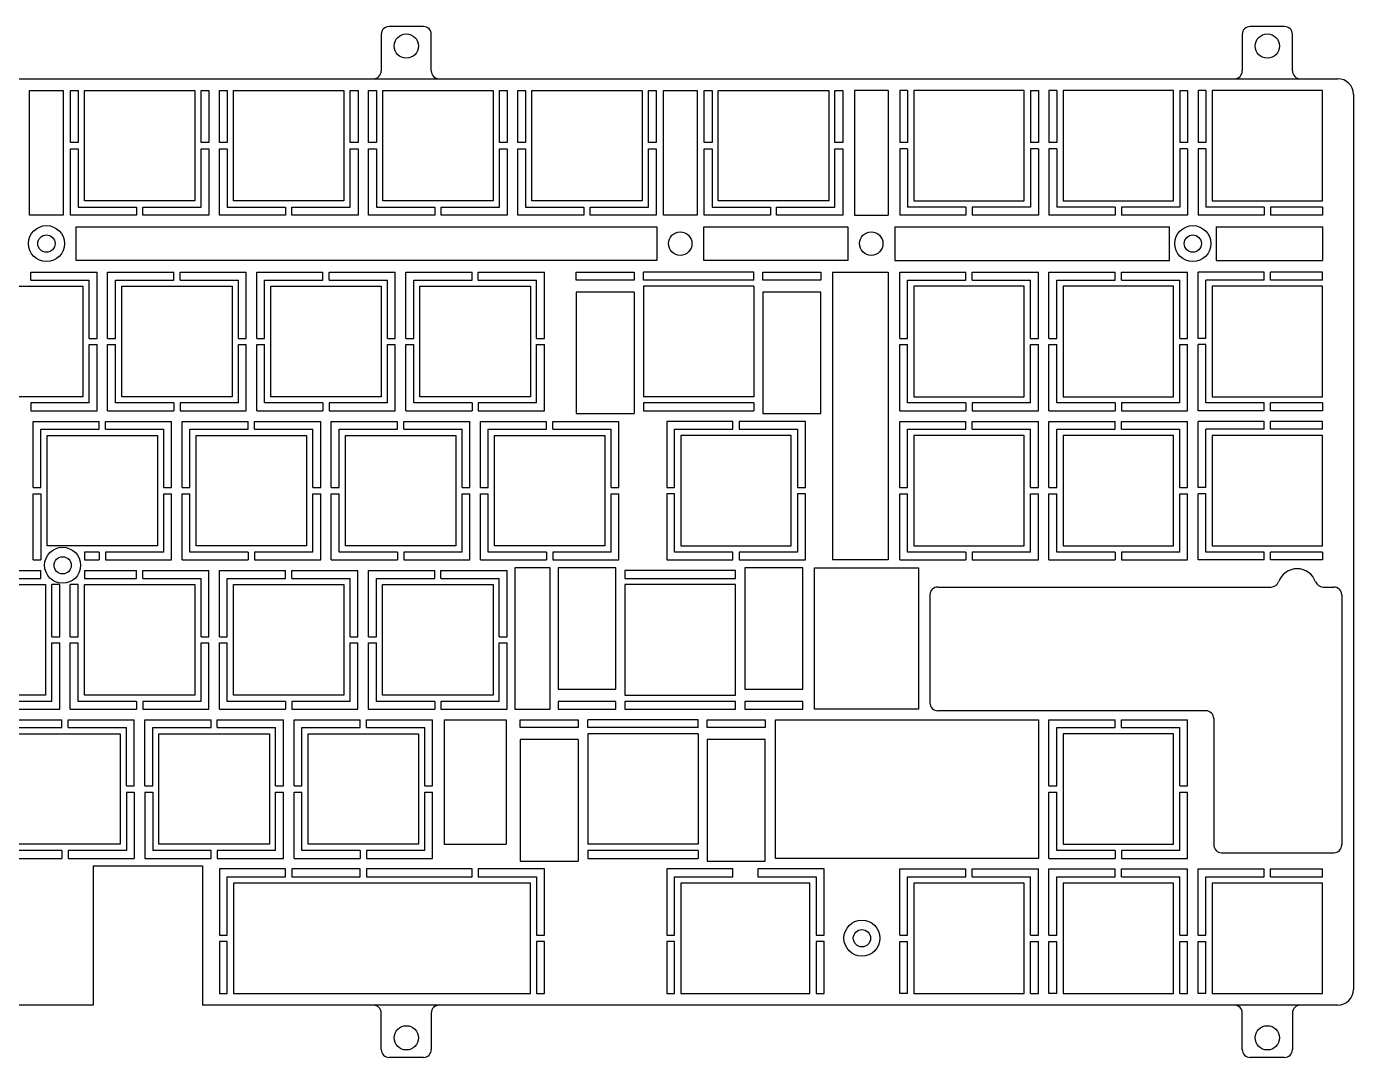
# Model space of a CAD drawing. Header units: millimetres. Extents: x 71 to 420, y 126 to 257.
# Drawn here: x 250.8 to 420.4, y 125.7 to 257.4 of the extents above; entities that cross this region are included whole.
import ezdxf

# ---------------------------------------------------------------- set-up
doc = ezdxf.new("R2010")
doc.units = ezdxf.units.MM
doc.header["$LTSCALE"] = 23.1
doc.layers.get('0').update_dxf_attribs({"linetype": 'CONTINUOUS'})

msp = doc.modelspace()

# ---------------------------------------------------------------- linework, layer by layer
at = {"color": 7, "linetype": 'Continuous'}
for p, q in [((296.16, 256.39), (296.16, 251.72)), ((301.56, 257.39), (297.16, 257.39)), ((302.56, 251.72), (302.56, 256.39)), ((406.16, 256.39), (406.16, 251.72)), ((411.56, 257.39), (407.16, 257.39)), ((412.56, 251.72), (412.56, 256.39)), ((72.01, 250.72), (418.36, 250.72)), ((251.24, 233.32), (251.24, 249.22)), ((251.24, 249.22), (255.54, 249.22)), ((255.54, 249.22), (255.54, 233.32)), ((256.45, 242.57), (256.45, 249.22)), ((256.45, 249.22), (257.45, 249.22)), ((257.45, 249.22), (257.45, 242.57)), ((258.25, 235.12), (258.25, 249.22)), ((258.25, 249.22), (272.35, 249.22)), ((272.35, 249.22), (272.35, 235.12)), ((273.15, 242.57), (273.15, 249.22)), ((273.15, 249.22), (274.15, 249.22)), ((274.15, 249.22), (274.15, 242.57)), ((275.5, 242.57), (275.5, 249.22)), ((275.5, 249.22), (276.5, 249.22)), ((276.5, 249.22), (276.5, 242.57)), ((277.3, 235.12), (277.3, 249.22)), ((277.3, 249.22), (291.4, 249.22)), ((291.4, 249.22), (291.4, 235.12)), ((292.2, 242.57), (292.2, 249.22)), ((292.2, 249.22), (293.2, 249.22)), ((293.2, 249.22), (293.2, 242.57)), ((294.55, 242.57), (294.55, 249.22)), ((294.55, 249.22), (295.55, 249.22)), ((295.55, 249.22), (295.55, 242.57)), ((296.35, 235.12), (296.35, 249.22)), ((296.35, 249.22), (310.45, 249.22)), ((310.45, 249.22), (310.45, 235.12)), ((311.25, 249.22), (312.25, 249.22)), ((311.25, 242.57), (311.25, 249.22)), ((312.25, 249.22), (312.25, 242.57)), ((313.6, 249.22), (314.6, 249.22)), ((313.6, 242.57), (313.6, 249.22)), ((314.6, 249.22), (314.6, 242.57)), ((315.4, 249.22), (329.5, 249.22)), ((315.4, 235.12), (315.4, 249.22)), ((329.5, 249.22), (329.5, 235.12)), ((330.3, 249.22), (331.3, 249.22)), ((330.3, 242.57), (330.3, 249.22)), ((331.3, 249.22), (331.3, 242.57)), ((332.21, 249.22), (336.51, 249.22)), ((332.21, 233.32), (332.21, 249.22)), ((336.51, 249.22), (336.51, 233.32)), ((337.42, 249.22), (338.42, 249.22)), ((337.42, 242.57), (337.42, 249.22)), ((338.42, 249.22), (338.42, 242.57)), ((339.22, 249.22), (353.32, 249.22)), ((339.22, 235.12), (339.22, 249.22)), ((353.32, 249.22), (353.32, 235.12)), ((354.12, 249.22), (355.12, 249.22)), ((354.12, 242.57), (354.12, 249.22)), ((355.12, 249.22), (355.12, 242.57)), ((360.91, 249.22), (356.61, 249.22)), ((356.61, 249.22), (356.61, 233.32)), ((360.91, 249.22), (360.91, 233.32)), ((363.41, 249.22), (362.41, 249.22)), ((362.41, 249.22), (362.41, 242.57)), ((363.41, 249.22), (363.41, 242.57)), ((378.31, 249.22), (364.21, 249.22)), ((364.21, 249.22), (364.21, 235.12)), ((378.31, 235.12), (378.31, 249.22)), ((379.11, 249.22), (380.11, 249.22)), ((379.11, 249.22), (379.11, 242.57)), ((380.11, 249.22), (380.11, 242.57)), ((382.46, 249.22), (381.46, 249.22)), ((381.46, 249.22), (381.46, 242.57)), ((382.46, 249.22), (382.46, 242.57)), ((397.36, 249.22), (383.26, 249.22)), ((383.26, 249.22), (383.26, 235.12)), ((397.36, 235.12), (397.36, 249.22)), ((398.16, 249.22), (399.16, 249.22)), ((398.16, 249.22), (398.16, 242.57)), ((399.16, 249.22), (399.16, 242.57)), ((401.51, 249.22), (400.51, 249.22)), ((400.51, 249.22), (400.51, 242.57)), ((401.51, 249.22), (401.51, 242.57)), ((416.41, 249.22), (402.31, 249.22)), ((402.31, 249.22), (402.31, 235.12)), ((416.41, 235.12), (416.41, 249.22)), ((420.36, 248.72), (420.36, 134.42)), ((257.45, 242.57), (256.45, 242.57)), ((274.15, 242.57), (273.15, 242.57)), ((276.5, 242.57), (275.5, 242.57)), ((293.2, 242.57), (292.2, 242.57)), ((295.55, 242.57), (294.55, 242.57)), ((312.25, 242.57), (311.25, 242.57)), ((314.6, 242.57), (313.6, 242.57)), ((331.3, 242.57), (330.3, 242.57)), ((338.42, 242.57), (337.42, 242.57)), ((355.12, 242.57), (354.12, 242.57)), ((363.41, 242.57), (362.41, 242.57)), ((380.11, 242.57), (379.11, 242.57)), ((382.46, 242.57), (381.46, 242.57)), ((399.16, 242.57), (398.16, 242.57)), ((401.51, 242.57), (400.51, 242.57)), ((256.45, 233.32), (256.45, 241.77)), ((256.45, 241.77), (257.45, 241.77)), ((257.45, 241.77), (257.45, 234.32)), ((273.15, 234.32), (273.15, 241.77)), ((273.15, 241.77), (274.15, 241.77)), ((274.15, 241.77), (274.15, 233.32)), ((275.5, 233.32), (275.5, 241.77)), ((275.5, 241.77), (276.5, 241.77)), ((276.5, 241.77), (276.5, 234.32)), ((292.2, 234.32), (292.2, 241.77)), ((292.2, 241.77), (293.2, 241.77)), ((293.2, 241.77), (293.2, 233.32)), ((294.55, 233.32), (294.55, 241.77)), ((294.55, 241.77), (295.55, 241.77)), ((295.55, 241.77), (295.55, 234.32)), ((311.25, 241.77), (312.25, 241.77)), ((311.25, 234.32), (311.25, 241.77)), ((312.25, 241.77), (312.25, 233.32)), ((313.6, 241.77), (314.6, 241.77)), ((313.6, 233.32), (313.6, 241.77)), ((314.6, 241.77), (314.6, 234.32)), ((330.3, 241.77), (331.3, 241.77)), ((330.3, 234.32), (330.3, 241.77)), ((331.3, 241.77), (331.3, 233.32)), ((337.42, 241.77), (338.42, 241.77)), ((337.42, 233.32), (337.42, 241.77)), ((338.42, 241.77), (338.42, 234.32)), ((354.12, 241.77), (355.12, 241.77)), ((354.12, 234.32), (354.12, 241.77)), ((355.12, 241.77), (355.12, 233.32)), ((363.41, 241.77), (362.41, 241.77)), ((362.41, 241.77), (362.41, 233.32)), ((363.41, 241.77), (363.41, 234.32)), ((380.11, 241.77), (379.11, 241.77)), ((379.11, 241.77), (379.11, 234.32)), ((380.11, 241.77), (380.11, 233.32)), ((382.46, 241.77), (381.46, 241.77)), ((381.46, 241.77), (381.46, 233.32)), ((382.46, 241.77), (382.46, 234.32)), ((399.16, 241.77), (398.16, 241.77)), ((398.16, 241.77), (398.16, 234.32)), ((399.16, 241.77), (399.16, 233.32)), ((401.51, 241.77), (400.51, 241.77)), ((400.51, 241.77), (400.51, 233.32)), ((401.51, 241.77), (401.51, 234.32)), ((257.45, 234.32), (264.9, 234.32)), ((272.35, 235.12), (258.25, 235.12)), ((264.9, 234.32), (264.9, 233.32)), ((265.7, 233.32), (265.7, 234.32)), ((265.7, 234.32), (273.15, 234.32)), ((276.5, 234.32), (283.95, 234.32)), ((291.4, 235.12), (277.3, 235.12)), ((283.95, 234.32), (283.95, 233.32)), ((284.75, 233.32), (284.75, 234.32)), ((284.75, 234.32), (292.2, 234.32)), ((295.55, 234.32), (303, 234.32)), ((310.45, 235.12), (296.35, 235.12)), ((303, 234.32), (303, 233.32)), ((303.8, 234.32), (311.25, 234.32)), ((303.8, 233.32), (303.8, 234.32)), ((314.6, 234.32), (322.05, 234.32)), ((329.5, 235.12), (315.4, 235.12)), ((322.05, 234.32), (322.05, 233.32)), ((322.85, 234.32), (330.3, 234.32)), ((322.85, 233.32), (322.85, 234.32)), ((338.42, 234.32), (345.87, 234.32)), ((353.32, 235.12), (339.22, 235.12)), ((345.87, 234.32), (345.87, 233.32)), ((346.67, 234.32), (354.12, 234.32)), ((346.67, 233.32), (346.67, 234.32)), ((370.86, 234.32), (363.41, 234.32)), ((364.21, 235.12), (378.31, 235.12)), ((370.86, 234.32), (370.86, 233.32)), ((379.11, 234.32), (371.66, 234.32)), ((371.66, 234.32), (371.66, 233.32)), ((389.91, 234.32), (382.46, 234.32)), ((383.26, 235.12), (397.36, 235.12)), ((389.91, 234.32), (389.91, 233.32)), ((398.16, 234.32), (390.71, 234.32)), ((390.71, 234.32), (390.71, 233.32)), ((408.96, 234.32), (401.51, 234.32)), ((402.31, 235.12), (416.41, 235.12)), ((408.96, 234.32), (408.96, 233.32)), ((416.41, 234.32), (409.76, 234.32)), ((409.76, 234.32), (409.76, 233.32)), ((416.41, 234.32), (416.41, 233.32)), ((255.54, 233.32), (251.24, 233.32)), ((264.9, 233.32), (256.45, 233.32)), ((274.15, 233.32), (265.7, 233.32)), ((283.95, 233.32), (275.5, 233.32)), ((293.2, 233.32), (284.75, 233.32)), ((303, 233.32), (294.55, 233.32)), ((312.25, 233.32), (303.8, 233.32)), ((322.05, 233.32), (313.6, 233.32)), ((331.3, 233.32), (322.85, 233.32)), ((336.51, 233.32), (332.21, 233.32)), ((345.87, 233.32), (337.42, 233.32)), ((355.12, 233.32), (346.67, 233.32)), ((356.61, 233.32), (360.91, 233.32)), ((370.86, 233.32), (362.41, 233.32)), ((380.11, 233.32), (371.66, 233.32)), ((389.91, 233.32), (381.46, 233.32)), ((399.16, 233.32), (390.71, 233.32)), ((408.96, 233.32), (400.51, 233.32)), ((416.41, 233.32), (409.76, 233.32)), ((257.19, 227.52), (257.19, 231.82)), ((257.19, 231.82), (331.36, 231.82)), ((331.36, 231.82), (331.36, 227.52)), ((337.36, 231.82), (355.76, 231.82)), ((337.36, 227.52), (337.36, 231.82)), ((355.76, 231.82), (355.76, 227.52)), ((361.76, 231.82), (396.84, 231.82)), ((361.76, 231.82), (361.76, 227.52)), ((396.84, 227.52), (396.84, 231.82)), ((402.84, 231.82), (416.41, 231.82)), ((402.84, 231.82), (402.84, 227.52)), ((416.41, 231.82), (416.41, 227.52)), ((331.36, 227.52), (257.19, 227.52)), ((355.76, 227.52), (337.36, 227.52)), ((361.76, 227.52), (396.84, 227.52)), ((402.84, 227.52), (416.41, 227.52)), ((251.41, 225.02), (251.41, 226.02)), ((251.41, 226.02), (259.86, 226.02)), ((259.86, 217.57), (259.86, 226.02)), ((261.21, 217.57), (261.21, 226.02)), ((261.21, 226.02), (269.66, 226.02)), ((269.66, 225.02), (269.66, 226.02)), ((270.46, 225.02), (270.46, 226.02)), ((270.46, 226.02), (278.91, 226.02)), ((278.91, 217.57), (278.91, 226.02)), ((280.26, 217.57), (280.26, 226.02)), ((280.26, 226.02), (288.71, 226.02)), ((288.71, 225.02), (288.71, 226.02)), ((289.51, 226.02), (297.96, 226.02)), ((289.51, 225.02), (289.51, 226.02)), ((297.96, 217.57), (297.96, 226.02)), ((299.31, 226.02), (307.76, 226.02)), ((299.31, 217.57), (299.31, 226.02)), ((307.76, 225.02), (307.76, 226.02)), ((308.56, 226.02), (317.01, 226.02)), ((308.56, 225.02), (308.56, 226.02)), ((317.01, 217.57), (317.01, 226.02)), ((321.06, 226.02), (328.46, 226.02)), ((321.06, 225.02), (321.06, 226.02)), ((328.46, 226.02), (328.46, 225.02)), ((343.78, 226.02), (329.68, 226.02)), ((329.68, 225.02), (329.68, 226.02)), ((343.78, 225.02), (343.78, 226.02)), ((344.93, 226.02), (352.33, 226.02)), ((344.93, 225.02), (344.93, 226.02)), ((352.33, 226.02), (352.33, 225.02)), ((353.83, 226.02), (360.91, 226.02)), ((353.83, 226.02), (353.83, 189.27)), ((360.91, 226.02), (360.91, 189.27)), ((362.41, 226.02), (370.86, 226.02)), ((362.41, 217.57), (362.41, 226.02)), ((370.86, 225.02), (370.86, 226.02)), ((371.66, 226.02), (380.11, 226.02)), ((371.66, 225.02), (371.66, 226.02)), ((380.11, 217.57), (380.11, 226.02)), ((381.46, 226.02), (389.91, 226.02)), ((381.46, 217.57), (381.46, 226.02)), ((389.91, 225.02), (389.91, 226.02)), ((390.71, 226.02), (399.16, 226.02)), ((390.71, 225.02), (390.71, 226.02)), ((399.16, 217.57), (399.16, 226.02)), ((408.96, 226.02), (400.51, 226.02)), ((400.51, 217.57), (400.51, 226.02)), ((408.96, 225.02), (408.96, 226.02)), ((416.41, 226.02), (409.76, 226.02)), ((409.76, 225.02), (409.76, 226.02)), ((416.41, 225.02), (416.41, 226.02)), ((243.96, 224.22), (258.06, 224.22)), ((251.41, 225.02), (258.86, 225.02)), ((258.06, 224.22), (258.06, 210.12)), ((258.86, 217.57), (258.86, 225.02)), ((262.21, 217.57), (262.21, 225.02)), ((262.21, 225.02), (269.66, 225.02)), ((263.01, 210.12), (263.01, 224.22)), ((263.01, 224.22), (277.11, 224.22)), ((270.46, 225.02), (277.91, 225.02)), ((277.11, 224.22), (277.11, 210.12)), ((277.91, 217.57), (277.91, 225.02)), ((281.26, 217.57), (281.26, 225.02)), ((281.26, 225.02), (288.71, 225.02)), ((282.06, 210.12), (282.06, 224.22)), ((282.06, 224.22), (296.16, 224.22)), ((289.51, 225.02), (296.96, 225.02)), ((296.16, 224.22), (296.16, 210.12)), ((296.96, 217.57), (296.96, 225.02)), ((300.31, 225.02), (307.76, 225.02)), ((300.31, 217.57), (300.31, 225.02)), ((301.11, 224.22), (315.21, 224.22)), ((301.11, 210.12), (301.11, 224.22)), ((308.56, 225.02), (316.01, 225.02)), ((315.21, 224.22), (315.21, 210.12)), ((316.01, 217.57), (316.01, 225.02)), ((328.46, 225.02), (321.06, 225.02)), ((343.78, 225.02), (329.68, 225.02)), ((343.78, 224.22), (329.68, 224.22)), ((329.68, 224.22), (329.68, 210.12)), ((343.78, 224.22), (343.78, 210.12)), ((352.33, 225.02), (344.93, 225.02)), ((363.41, 225.02), (370.86, 225.02)), ((363.41, 217.57), (363.41, 225.02)), ((378.31, 224.22), (364.21, 224.22)), ((364.21, 224.22), (364.21, 210.12)), ((371.66, 225.02), (379.11, 225.02)), ((378.31, 210.12), (378.31, 224.22)), ((379.11, 217.57), (379.11, 225.02)), ((382.46, 225.02), (389.91, 225.02)), ((382.46, 217.57), (382.46, 225.02)), ((397.36, 224.22), (383.26, 224.22)), ((383.26, 224.22), (383.26, 210.12)), ((390.71, 225.02), (398.16, 225.02)), ((397.36, 210.12), (397.36, 224.22)), ((398.16, 217.57), (398.16, 225.02)), ((408.96, 225.02), (401.51, 225.02)), ((401.51, 217.57), (401.51, 225.02)), ((416.41, 224.22), (402.31, 224.22)), ((402.31, 224.22), (402.31, 210.12)), ((416.41, 225.02), (409.76, 225.02)), ((416.41, 210.12), (416.41, 224.22)), ((328.46, 223.48), (321.06, 223.48)), ((321.06, 223.48), (321.06, 207.98)), ((328.46, 223.48), (328.46, 207.98)), ((352.33, 223.48), (344.93, 223.48)), ((344.93, 223.48), (344.93, 207.98)), ((352.33, 207.98), (352.33, 223.48)), ((258.86, 217.57), (259.86, 217.57)), ((261.21, 217.57), (262.21, 217.57)), ((277.91, 217.57), (278.91, 217.57)), ((280.26, 217.57), (281.26, 217.57)), ((296.96, 217.57), (297.96, 217.57)), ((299.31, 217.57), (300.31, 217.57)), ((316.01, 217.57), (317.01, 217.57)), ((362.41, 217.57), (363.41, 217.57)), ((379.11, 217.57), (380.11, 217.57)), ((381.46, 217.57), (382.46, 217.57)), ((398.16, 217.57), (399.16, 217.57)), ((401.51, 217.57), (400.51, 217.57)), ((258.86, 209.32), (258.86, 216.77)), ((258.86, 216.77), (259.86, 216.77)), ((259.86, 208.32), (259.86, 216.77)), ((261.21, 208.32), (261.21, 216.77)), ((261.21, 216.77), (262.21, 216.77)), ((262.21, 209.32), (262.21, 216.77)), ((277.91, 216.77), (278.91, 216.77)), ((277.91, 209.32), (277.91, 216.77)), ((278.91, 208.32), (278.91, 216.77)), ((280.26, 216.77), (281.26, 216.77)), ((280.26, 208.32), (280.26, 216.77)), ((281.26, 209.32), (281.26, 216.77)), ((296.96, 216.77), (297.96, 216.77)), ((296.96, 209.32), (296.96, 216.77)), ((297.96, 208.32), (297.96, 216.77)), ((299.31, 216.77), (300.31, 216.77)), ((299.31, 208.32), (299.31, 216.77)), ((300.31, 209.32), (300.31, 216.77)), ((316.01, 216.77), (317.01, 216.77)), ((316.01, 209.32), (316.01, 216.77)), ((317.01, 208.32), (317.01, 216.77)), ((362.41, 216.77), (363.41, 216.77)), ((362.41, 208.32), (362.41, 216.77)), ((363.41, 209.32), (363.41, 216.77)), ((379.11, 216.77), (380.11, 216.77)), ((379.11, 209.32), (379.11, 216.77)), ((380.11, 208.32), (380.11, 216.77)), ((381.46, 216.77), (382.46, 216.77)), ((381.46, 208.32), (381.46, 216.77)), ((382.46, 209.32), (382.46, 216.77)), ((398.16, 216.77), (399.16, 216.77)), ((398.16, 209.32), (398.16, 216.77)), ((399.16, 208.32), (399.16, 216.77)), ((401.51, 216.77), (400.51, 216.77)), ((400.51, 208.32), (400.51, 216.77)), ((401.51, 209.32), (401.51, 216.77)), ((258.06, 210.12), (243.96, 210.12)), ((251.41, 209.32), (251.41, 208.32)), ((258.86, 209.32), (251.41, 209.32)), ((269.66, 209.32), (262.21, 209.32)), ((277.11, 210.12), (263.01, 210.12)), ((269.66, 209.32), (269.66, 208.32)), ((270.46, 209.32), (270.46, 208.32)), ((277.91, 209.32), (270.46, 209.32)), ((288.71, 209.32), (281.26, 209.32)), ((296.16, 210.12), (282.06, 210.12)), ((288.71, 209.32), (288.71, 208.32)), ((296.96, 209.32), (289.51, 209.32)), ((289.51, 209.32), (289.51, 208.32)), ((307.76, 209.32), (300.31, 209.32)), ((315.21, 210.12), (301.11, 210.12)), ((307.76, 209.32), (307.76, 208.32)), ((316.01, 209.32), (308.56, 209.32)), ((308.56, 209.32), (308.56, 208.32)), ((343.78, 210.12), (329.68, 210.12)), ((343.78, 209.32), (329.68, 209.32)), ((329.68, 209.32), (329.68, 208.32)), ((343.78, 209.32), (343.78, 208.32)), ((370.86, 209.32), (363.41, 209.32)), ((364.21, 210.12), (378.31, 210.12)), ((370.86, 209.32), (370.86, 208.32)), ((379.11, 209.32), (371.66, 209.32)), ((371.66, 209.32), (371.66, 208.32)), ((389.91, 209.32), (382.46, 209.32)), ((383.26, 210.12), (397.36, 210.12)), ((389.91, 209.32), (389.91, 208.32)), ((398.16, 209.32), (390.71, 209.32)), ((390.71, 209.32), (390.71, 208.32)), ((408.96, 209.32), (401.51, 209.32)), ((402.31, 210.12), (416.41, 210.12)), ((408.96, 208.32), (408.96, 209.32)), ((416.41, 209.32), (409.76, 209.32)), ((409.76, 208.32), (409.76, 209.32)), ((416.41, 209.32), (416.41, 208.32)), ((251.41, 208.32), (259.86, 208.32)), ((251.68, 198.52), (251.68, 206.97)), ((251.68, 206.97), (260.13, 206.97)), ((260.13, 205.97), (260.13, 206.97)), ((260.93, 205.97), (260.93, 206.97)), ((260.93, 206.97), (269.38, 206.97)), ((261.21, 208.32), (269.66, 208.32)), ((269.38, 198.52), (269.38, 206.97)), ((270.46, 208.32), (278.91, 208.32)), ((270.73, 198.52), (270.73, 206.97)), ((270.73, 206.97), (279.18, 206.97)), ((279.18, 205.97), (279.18, 206.97)), ((279.98, 206.97), (288.43, 206.97)), ((279.98, 205.97), (279.98, 206.97)), ((280.26, 208.32), (288.71, 208.32)), ((288.43, 198.52), (288.43, 206.97)), ((289.51, 208.32), (297.96, 208.32)), ((289.78, 206.97), (298.23, 206.97)), ((289.78, 198.52), (289.78, 206.97)), ((298.23, 205.97), (298.23, 206.97)), ((299.03, 206.97), (307.48, 206.97)), ((299.03, 205.97), (299.03, 206.97)), ((299.31, 208.32), (307.76, 208.32)), ((307.48, 198.52), (307.48, 206.97)), ((308.56, 208.32), (317.01, 208.32)), ((308.83, 206.97), (317.28, 206.97)), ((308.83, 198.52), (308.83, 206.97)), ((317.28, 205.97), (317.28, 206.97)), ((318.08, 206.97), (326.53, 206.97)), ((318.08, 205.97), (318.08, 206.97)), ((321.06, 207.98), (328.46, 207.98)), ((326.53, 198.52), (326.53, 206.97)), ((329.68, 208.32), (343.78, 208.32)), ((341.09, 206.97), (332.64, 206.97)), ((332.64, 206.97), (332.64, 198.52)), ((341.09, 205.97), (341.09, 206.97)), ((350.34, 206.97), (341.89, 206.97)), ((341.89, 206.97), (341.89, 205.97)), ((344.93, 207.98), (352.33, 207.98)), ((350.34, 198.52), (350.34, 206.97)), ((362.41, 208.32), (370.86, 208.32)), ((362.41, 206.97), (370.86, 206.97)), ((362.41, 198.52), (362.41, 206.97)), ((370.86, 205.97), (370.86, 206.97)), ((371.66, 208.32), (380.11, 208.32)), ((371.66, 206.97), (380.11, 206.97)), ((371.66, 205.97), (371.66, 206.97)), ((380.11, 198.52), (380.11, 206.97)), ((381.46, 208.32), (389.91, 208.32)), ((381.46, 206.97), (389.91, 206.97)), ((381.46, 198.52), (381.46, 206.97)), ((389.91, 205.97), (389.91, 206.97)), ((390.71, 208.32), (399.16, 208.32)), ((390.71, 206.97), (399.16, 206.97)), ((390.71, 205.97), (390.71, 206.97)), ((399.16, 198.52), (399.16, 206.97)), ((408.96, 208.32), (400.51, 208.32)), ((408.96, 206.97), (400.51, 206.97)), ((400.51, 198.52), (400.51, 206.97)), ((408.96, 205.97), (408.96, 206.97)), ((416.41, 208.32), (409.76, 208.32)), ((416.41, 206.97), (409.76, 206.97)), ((409.76, 205.97), (409.76, 206.97)), ((416.41, 205.97), (416.41, 206.97)), ((252.68, 198.52), (252.68, 205.97)), ((252.68, 205.97), (260.13, 205.97)), ((253.48, 191.07), (253.48, 205.17)), ((253.48, 205.17), (267.58, 205.17)), ((260.93, 205.97), (268.38, 205.97)), ((267.58, 205.17), (267.58, 191.07)), ((268.38, 198.52), (268.38, 205.97)), ((271.73, 198.52), (271.73, 205.97)), ((271.73, 205.97), (279.18, 205.97)), ((272.53, 205.17), (286.63, 205.17)), ((272.53, 191.07), (272.53, 205.17)), ((279.98, 205.97), (287.43, 205.97)), ((286.63, 205.17), (286.63, 191.07)), ((287.43, 198.52), (287.43, 205.97)), ((290.78, 205.97), (298.23, 205.97)), ((290.78, 198.52), (290.78, 205.97)), ((291.58, 205.17), (305.68, 205.17)), ((291.58, 191.07), (291.58, 205.17)), ((299.03, 205.97), (306.48, 205.97)), ((305.68, 205.17), (305.68, 191.07)), ((306.48, 198.52), (306.48, 205.97)), ((309.83, 205.97), (317.28, 205.97)), ((309.83, 198.52), (309.83, 205.97)), ((310.63, 205.17), (324.73, 205.17)), ((310.63, 191.07), (310.63, 205.17)), ((318.08, 205.97), (325.53, 205.97)), ((324.73, 205.17), (324.73, 191.07)), ((325.53, 198.52), (325.53, 205.97)), ((333.64, 205.97), (341.09, 205.97)), ((333.64, 198.52), (333.64, 205.97)), ((348.54, 205.17), (334.44, 205.17)), ((334.44, 205.17), (334.44, 191.07)), ((341.89, 205.97), (349.34, 205.97)), ((348.54, 191.07), (348.54, 205.17)), ((349.34, 205.97), (349.34, 198.52)), ((363.41, 205.97), (370.86, 205.97)), ((363.41, 198.52), (363.41, 205.97)), ((378.31, 205.17), (364.21, 205.17)), ((364.21, 205.17), (364.21, 191.07)), ((371.66, 205.97), (379.11, 205.97)), ((378.31, 191.07), (378.31, 205.17)), ((379.11, 198.52), (379.11, 205.97)), ((382.46, 205.97), (389.91, 205.97)), ((382.46, 198.52), (382.46, 205.97)), ((397.36, 205.17), (383.26, 205.17)), ((383.26, 205.17), (383.26, 191.07)), ((390.71, 205.97), (398.16, 205.97)), ((397.36, 191.07), (397.36, 205.17)), ((398.16, 198.52), (398.16, 205.97)), ((408.96, 205.97), (401.51, 205.97)), ((401.51, 198.52), (401.51, 205.97)), ((416.41, 205.17), (402.31, 205.17)), ((402.31, 205.17), (402.31, 191.07)), ((416.41, 205.97), (409.76, 205.97)), ((416.41, 191.07), (416.41, 205.17)), ((251.68, 198.52), (252.68, 198.52)), ((268.38, 198.52), (269.38, 198.52)), ((270.73, 198.52), (271.73, 198.52)), ((287.43, 198.52), (288.43, 198.52)), ((289.78, 198.52), (290.78, 198.52)), ((306.48, 198.52), (307.48, 198.52)), ((308.83, 198.52), (309.83, 198.52)), ((325.53, 198.52), (326.53, 198.52)), ((332.64, 198.52), (333.64, 198.52)), ((349.34, 198.52), (350.34, 198.52)), ((362.41, 198.52), (363.41, 198.52)), ((379.11, 198.52), (380.11, 198.52)), ((381.46, 198.52), (382.46, 198.52)), ((398.16, 198.52), (399.16, 198.52)), ((401.51, 198.52), (400.51, 198.52)), ((251.68, 189.27), (251.68, 197.72)), ((251.68, 197.72), (252.68, 197.72)), ((252.68, 197.72), (252.68, 189.27)), ((268.38, 197.72), (269.38, 197.72)), ((268.38, 190.27), (268.38, 197.72)), ((269.38, 189.27), (269.38, 197.72)), ((270.73, 197.72), (271.73, 197.72)), ((270.73, 189.27), (270.73, 197.72)), ((271.73, 190.27), (271.73, 197.72)), ((287.43, 197.72), (288.43, 197.72)), ((287.43, 190.27), (287.43, 197.72)), ((288.43, 189.27), (288.43, 197.72)), ((289.78, 197.72), (290.78, 197.72)), ((289.78, 189.27), (289.78, 197.72)), ((290.78, 190.27), (290.78, 197.72)), ((306.48, 197.72), (307.48, 197.72)), ((306.48, 190.27), (306.48, 197.72)), ((307.48, 189.27), (307.48, 197.72)), ((308.83, 197.72), (309.83, 197.72)), ((308.83, 189.27), (308.83, 197.72)), ((309.83, 190.27), (309.83, 197.72)), ((325.53, 197.72), (326.53, 197.72)), ((325.53, 190.27), (325.53, 197.72)), ((326.53, 189.27), (326.53, 197.72)), ((333.64, 197.72), (332.64, 197.72)), ((332.64, 197.72), (332.64, 189.27)), ((333.64, 190.27), (333.64, 197.72)), ((350.34, 197.72), (349.34, 197.72)), ((349.34, 197.72), (349.34, 190.27)), ((350.34, 189.27), (350.34, 197.72)), ((362.41, 197.72), (363.41, 197.72)), ((362.41, 189.27), (362.41, 197.72)), ((363.41, 190.27), (363.41, 197.72)), ((379.11, 197.72), (380.11, 197.72)), ((379.11, 190.27), (379.11, 197.72)), ((380.11, 189.27), (380.11, 197.72)), ((381.46, 197.72), (382.46, 197.72)), ((381.46, 189.27), (381.46, 197.72)), ((382.46, 190.27), (382.46, 197.72)), ((398.16, 197.72), (399.16, 197.72)), ((398.16, 190.27), (398.16, 197.72)), ((399.16, 189.27), (399.16, 197.72)), ((401.51, 197.72), (400.51, 197.72)), ((400.51, 189.27), (400.51, 197.72)), ((401.51, 190.27), (401.51, 197.72)), ((267.58, 191.07), (253.48, 191.07)), ((260.13, 190.27), (258.24, 190.27)), ((258.24, 190.27), (258.24, 189.27)), ((260.13, 190.27), (260.13, 189.27)), ((268.38, 190.27), (260.93, 190.27)), ((260.93, 190.27), (260.93, 189.27)), ((279.18, 190.27), (271.73, 190.27)), ((286.63, 191.07), (272.53, 191.07)), ((279.18, 190.27), (279.18, 189.27)), ((287.43, 190.27), (279.98, 190.27)), ((279.98, 190.27), (279.98, 189.27)), ((298.23, 190.27), (290.78, 190.27)), ((305.68, 191.07), (291.58, 191.07)), ((298.23, 190.27), (298.23, 189.27)), ((306.48, 190.27), (299.03, 190.27)), ((299.03, 190.27), (299.03, 189.27)), ((317.28, 190.27), (309.83, 190.27)), ((324.73, 191.07), (310.63, 191.07)), ((317.28, 190.27), (317.28, 189.27)), ((325.53, 190.27), (318.08, 190.27)), ((318.08, 190.27), (318.08, 189.27)), ((341.09, 190.27), (333.64, 190.27)), ((334.44, 191.07), (348.54, 191.07)), ((341.09, 189.27), (341.09, 190.27)), ((349.34, 190.27), (341.89, 190.27)), ((341.89, 190.27), (341.89, 189.27)), ((370.86, 190.27), (363.41, 190.27)), ((364.21, 191.07), (378.31, 191.07)), ((370.86, 190.27), (370.86, 189.27)), ((379.11, 190.27), (371.66, 190.27)), ((371.66, 190.27), (371.66, 189.27)), ((389.91, 190.27), (382.46, 190.27)), ((383.26, 191.07), (397.36, 191.07)), ((389.91, 190.27), (389.91, 189.27)), ((398.16, 190.27), (390.71, 190.27)), ((390.71, 190.27), (390.71, 189.27)), ((408.96, 190.27), (401.51, 190.27)), ((402.31, 191.07), (416.41, 191.07)), ((408.96, 189.27), (408.96, 190.27)), ((416.41, 190.27), (409.76, 190.27)), ((409.76, 189.27), (409.76, 190.27)), ((416.41, 190.27), (416.41, 189.27)), ((251.68, 189.27), (252.68, 189.27)), ((258.24, 189.27), (260.13, 189.27)), ((260.93, 189.27), (269.38, 189.27)), ((270.73, 189.27), (279.18, 189.27)), ((279.98, 189.27), (288.43, 189.27)), ((289.78, 189.27), (298.23, 189.27)), ((299.03, 189.27), (307.48, 189.27)), ((308.83, 189.27), (317.28, 189.27)), ((317.75, 188.26), (313.24, 188.26)), ((313.24, 188.26), (313.24, 170.22)), ((317.75, 170.22), (317.75, 188.26)), ((318.08, 189.27), (326.53, 189.27)), ((326.15, 188.26), (318.75, 188.26)), ((318.75, 188.26), (318.75, 172.76)), ((326.15, 172.76), (326.15, 188.26)), ((332.64, 189.27), (341.09, 189.27)), ((341.89, 189.27), (350.34, 189.27)), ((350.03, 188.26), (342.63, 188.26)), ((342.63, 188.26), (342.63, 172.76)), ((350.03, 172.76), (350.03, 188.26)), ((351.53, 188.26), (364.81, 188.26)), ((351.53, 170.22), (351.53, 188.26)), ((360.91, 189.27), (353.83, 189.27)), ((362.41, 189.27), (370.86, 189.27)), ((364.81, 188.26), (364.81, 170.22)), ((371.66, 189.27), (380.11, 189.27)), ((381.46, 189.27), (389.91, 189.27)), ((390.71, 189.27), (399.16, 189.27)), ((408.96, 189.27), (400.51, 189.27)), ((416.41, 189.27), (409.76, 189.27)), ((246.64, 187.92), (252.68, 187.92)), ((246.64, 186.92), (252.68, 186.92)), ((252.68, 186.92), (252.68, 187.92)), ((258.24, 187.92), (264.89, 187.92)), ((258.24, 187.92), (258.24, 186.92)), ((258.24, 186.92), (264.89, 186.92)), ((264.89, 186.92), (264.89, 187.92)), ((265.69, 187.92), (274.14, 187.92)), ((265.69, 186.92), (265.69, 187.92)), ((265.69, 186.92), (273.14, 186.92)), ((273.14, 179.47), (273.14, 186.92)), ((274.14, 179.47), (274.14, 187.92)), ((275.49, 187.92), (283.94, 187.92)), ((275.49, 179.47), (275.49, 187.92)), ((276.49, 186.92), (283.94, 186.92)), ((276.49, 179.47), (276.49, 186.92)), ((283.94, 186.92), (283.94, 187.92)), ((284.74, 187.92), (293.19, 187.92)), ((284.74, 186.92), (284.74, 187.92)), ((284.74, 186.92), (292.19, 186.92)), ((292.19, 179.47), (292.19, 186.92)), ((293.19, 179.47), (293.19, 187.92)), ((294.54, 187.92), (302.99, 187.92)), ((294.54, 179.47), (294.54, 187.92)), ((295.54, 186.92), (302.99, 186.92)), ((295.54, 179.47), (295.54, 186.92)), ((302.99, 186.92), (302.99, 187.92)), ((303.79, 187.92), (312.24, 187.92)), ((303.79, 186.92), (303.79, 187.92)), ((303.79, 186.92), (311.24, 186.92)), ((311.24, 179.47), (311.24, 186.92)), ((312.24, 179.47), (312.24, 187.92)), ((341.4, 187.92), (327.3, 187.92)), ((327.3, 187.92), (327.3, 186.92)), ((327.3, 186.92), (341.4, 186.92)), ((341.4, 186.92), (341.4, 187.92)), ((239.19, 186.12), (253.29, 186.12)), ((253.29, 186.12), (253.29, 172.02)), ((255.09, 186.12), (254.09, 186.12)), ((254.09, 179.47), (254.09, 186.12)), ((255.09, 179.47), (255.09, 186.12)), ((257.44, 186.12), (256.44, 186.12)), ((256.44, 179.47), (256.44, 186.12)), ((257.44, 179.47), (257.44, 186.12)), ((258.24, 186.12), (272.34, 186.12)), ((258.24, 172.02), (258.24, 186.12)), ((272.34, 186.12), (272.34, 172.02)), ((277.29, 186.12), (291.39, 186.12)), ((277.29, 172.02), (277.29, 186.12)), ((291.39, 186.12), (291.39, 172.02)), ((296.34, 186.12), (310.44, 186.12)), ((296.34, 172.02), (296.34, 186.12)), ((310.44, 186.12), (310.44, 172.02)), ((341.4, 186.12), (327.3, 186.12)), ((327.3, 186.12), (327.3, 172.02)), ((341.4, 172.02), (341.4, 186.12)), ((366.26, 184.82), (366.26, 171.02)), ((367.26, 185.82), (409.86, 185.82)), ((416.46, 185.82), (417.86, 185.82)), ((418.86, 184.82), (418.86, 152.89)), ((254.09, 179.47), (255.09, 179.47)), ((254.09, 178.67), (255.09, 178.67)), ((254.09, 171.22), (254.09, 178.67)), ((255.09, 170.22), (255.09, 178.67)), ((256.44, 179.47), (257.44, 179.47)), ((256.44, 178.67), (257.44, 178.67)), ((256.44, 170.22), (256.44, 178.67)), ((257.44, 171.22), (257.44, 178.67)), ((273.14, 179.47), (274.14, 179.47)), ((273.14, 178.67), (274.14, 178.67)), ((273.14, 171.22), (273.14, 178.67)), ((274.14, 170.22), (274.14, 178.67)), ((275.49, 179.47), (276.49, 179.47)), ((275.49, 178.67), (276.49, 178.67)), ((275.49, 170.22), (275.49, 178.67)), ((276.49, 171.22), (276.49, 178.67)), ((292.19, 179.47), (293.19, 179.47)), ((292.19, 178.67), (293.19, 178.67)), ((292.19, 171.22), (292.19, 178.67)), ((293.19, 170.22), (293.19, 178.67)), ((294.54, 179.47), (295.54, 179.47)), ((294.54, 178.67), (295.54, 178.67)), ((294.54, 170.22), (294.54, 178.67)), ((295.54, 171.22), (295.54, 178.67)), ((311.24, 179.47), (312.24, 179.47)), ((311.24, 178.67), (312.24, 178.67)), ((311.24, 171.22), (311.24, 178.67)), ((312.24, 170.22), (312.24, 178.67)), ((253.29, 172.02), (239.19, 172.02)), ((254.09, 171.22), (246.64, 171.22)), ((264.89, 171.22), (257.44, 171.22)), ((272.34, 172.02), (258.24, 172.02)), ((264.89, 171.22), (264.89, 170.22)), ((273.14, 171.22), (265.69, 171.22)), ((265.69, 171.22), (265.69, 170.22)), ((283.94, 171.22), (276.49, 171.22)), ((291.39, 172.02), (277.29, 172.02)), ((283.94, 171.22), (283.94, 170.22)), ((292.19, 171.22), (284.74, 171.22)), ((284.74, 171.22), (284.74, 170.22)), ((302.99, 171.22), (295.54, 171.22)), ((310.44, 172.02), (296.34, 172.02)), ((302.99, 171.22), (302.99, 170.22)), ((311.24, 171.22), (303.79, 171.22)), ((303.79, 171.22), (303.79, 170.22)), ((318.75, 172.76), (326.15, 172.76)), ((326.15, 171.22), (318.75, 171.22)), ((318.75, 171.22), (318.75, 170.22)), ((326.15, 170.22), (326.15, 171.22)), ((327.3, 172.02), (341.4, 172.02)), ((341.4, 171.22), (327.3, 171.22)), ((327.3, 171.22), (327.3, 170.22)), ((341.4, 170.22), (341.4, 171.22)), ((342.63, 172.76), (350.03, 172.76)), ((350.03, 171.22), (342.63, 171.22)), ((342.63, 171.22), (342.63, 170.22)), ((350.03, 170.22), (350.03, 171.22)), ((246.64, 170.22), (255.09, 170.22)), ((256.44, 170.22), (264.89, 170.22)), ((265.69, 170.22), (274.14, 170.22)), ((275.49, 170.22), (283.94, 170.22)), ((284.74, 170.22), (293.19, 170.22)), ((294.54, 170.22), (302.99, 170.22)), ((303.79, 170.22), (312.24, 170.22)), ((313.24, 170.22), (317.75, 170.22)), ((318.75, 170.22), (326.15, 170.22)), ((327.3, 170.22), (341.4, 170.22)), ((342.63, 170.22), (350.03, 170.22)), ((364.81, 170.22), (351.53, 170.22)), ((401.51, 170.02), (367.26, 170.02)), ((246.92, 168.87), (255.37, 168.87)), ((247.92, 167.87), (255.37, 167.87)), ((255.37, 167.87), (255.37, 168.87)), ((256.17, 168.87), (264.62, 168.87)), ((256.17, 167.87), (256.17, 168.87)), ((256.17, 167.87), (263.62, 167.87)), ((263.62, 160.42), (263.62, 167.87)), ((264.62, 160.42), (264.62, 168.87)), ((265.97, 168.87), (274.42, 168.87)), ((265.97, 160.42), (265.97, 168.87)), ((266.97, 167.87), (274.42, 167.87)), ((266.97, 160.42), (266.97, 167.87)), ((274.42, 167.87), (274.42, 168.87)), ((275.22, 168.87), (283.67, 168.87)), ((275.22, 167.87), (275.22, 168.87)), ((275.22, 167.87), (282.67, 167.87)), ((282.67, 160.42), (282.67, 167.87)), ((283.67, 160.42), (283.67, 168.87)), ((285.02, 168.87), (293.47, 168.87)), ((285.02, 160.42), (285.02, 168.87)), ((286.02, 167.87), (293.47, 167.87)), ((286.02, 160.42), (286.02, 167.87)), ((293.47, 167.87), (293.47, 168.87)), ((294.27, 168.87), (302.72, 168.87)), ((294.27, 167.87), (294.27, 168.87)), ((294.27, 167.87), (301.72, 167.87)), ((301.72, 160.42), (301.72, 167.87)), ((302.72, 160.42), (302.72, 168.87)), ((304.22, 168.87), (312.1, 168.87)), ((304.22, 168.87), (304.22, 152.97)), ((312.1, 168.87), (312.1, 152.97)), ((313.91, 168.87), (321.31, 168.87)), ((313.91, 167.87), (313.91, 168.87)), ((321.31, 167.87), (313.91, 167.87)), ((321.31, 168.87), (321.31, 167.87)), ((336.64, 168.87), (322.54, 168.87)), ((322.54, 167.87), (322.54, 168.87)), ((336.64, 167.87), (322.54, 167.87)), ((336.64, 167.87), (336.64, 168.87)), ((337.79, 168.87), (345.19, 168.87)), ((337.79, 167.87), (337.79, 168.87)), ((345.19, 167.87), (337.79, 167.87)), ((345.19, 168.87), (345.19, 167.87)), ((346.54, 168.87), (380.11, 168.87)), ((346.54, 151.17), (346.54, 168.87)), ((380.11, 168.87), (380.11, 151.17)), ((381.46, 168.87), (389.91, 168.87)), ((381.46, 160.42), (381.46, 168.87)), ((382.46, 167.87), (389.91, 167.87)), ((382.46, 160.42), (382.46, 167.87)), ((389.91, 167.87), (389.91, 168.87)), ((390.71, 168.87), (399.16, 168.87)), ((390.71, 167.87), (390.71, 168.87)), ((390.71, 167.87), (398.16, 167.87)), ((398.16, 160.42), (398.16, 167.87)), ((399.16, 160.42), (399.16, 168.87)), ((402.51, 169.02), (402.51, 152.89)), ((248.72, 167.07), (262.82, 167.07)), ((262.82, 167.07), (262.82, 152.97)), ((267.77, 167.07), (281.87, 167.07)), ((267.77, 152.97), (267.77, 167.07)), ((281.87, 167.07), (281.87, 152.97)), ((286.82, 167.07), (300.92, 167.07)), ((286.82, 152.97), (286.82, 167.07)), ((300.92, 167.07), (300.92, 152.97)), ((321.31, 166.33), (313.91, 166.33)), ((313.91, 166.33), (313.91, 150.83)), ((321.31, 166.33), (321.31, 150.83)), ((336.64, 167.07), (322.54, 167.07)), ((322.54, 167.07), (322.54, 152.97)), ((336.64, 167.07), (336.64, 152.97)), ((345.19, 166.33), (337.79, 166.33)), ((337.79, 166.33), (337.79, 150.83)), ((345.19, 150.83), (345.19, 166.33)), ((397.36, 167.07), (383.26, 167.07)), ((383.26, 167.07), (383.26, 152.97)), ((397.36, 152.97), (397.36, 167.07)), ((263.62, 160.42), (264.62, 160.42)), ((263.62, 159.62), (264.62, 159.62)), ((263.62, 159.62), (263.62, 152.17)), ((264.62, 159.62), (264.62, 151.17)), ((265.97, 160.42), (266.97, 160.42)), ((265.97, 159.62), (266.97, 159.62)), ((265.97, 159.62), (265.97, 151.17)), ((266.97, 159.62), (266.97, 152.17)), ((282.67, 160.42), (283.67, 160.42)), ((282.67, 159.62), (283.67, 159.62)), ((282.67, 152.17), (282.67, 159.62)), ((283.67, 151.17), (283.67, 159.62)), ((285.02, 160.42), (286.02, 160.42)), ((285.02, 159.62), (286.02, 159.62)), ((285.02, 151.17), (285.02, 159.62)), ((286.02, 152.17), (286.02, 159.62)), ((301.72, 160.42), (302.72, 160.42)), ((301.72, 159.62), (302.72, 159.62)), ((301.72, 152.17), (301.72, 159.62)), ((302.72, 151.17), (302.72, 159.62)), ((381.46, 160.42), (382.46, 160.42)), ((381.46, 159.62), (382.46, 159.62)), ((381.46, 151.17), (381.46, 159.62)), ((382.46, 152.17), (382.46, 159.62)), ((398.16, 160.42), (399.16, 160.42)), ((398.16, 159.62), (399.16, 159.62)), ((398.16, 152.17), (398.16, 159.62)), ((399.16, 151.17), (399.16, 159.62)), ((262.82, 152.97), (248.72, 152.97)), ((281.87, 152.97), (267.77, 152.97)), ((300.92, 152.97), (286.82, 152.97)), ((304.22, 152.97), (312.1, 152.97)), ((336.64, 152.97), (322.54, 152.97)), ((383.26, 152.97), (397.36, 152.97)), ((246.92, 151.17), (255.37, 151.17)), ((255.37, 152.17), (247.92, 152.17)), ((255.37, 152.17), (255.37, 151.17)), ((263.62, 152.17), (256.17, 152.17)), ((256.17, 152.17), (256.17, 151.17)), ((256.17, 151.17), (264.62, 151.17)), ((265.97, 151.17), (274.42, 151.17)), ((274.42, 152.17), (266.97, 152.17)), ((274.42, 151.17), (274.42, 152.17)), ((282.67, 152.17), (275.22, 152.17)), ((275.22, 152.17), (275.22, 151.17)), ((275.22, 151.17), (283.67, 151.17)), ((285.02, 151.17), (293.47, 151.17)), ((293.47, 152.17), (286.02, 152.17)), ((293.47, 152.17), (293.47, 151.17)), ((301.72, 152.17), (294.27, 152.17)), ((294.27, 152.17), (294.27, 151.17)), ((294.27, 151.17), (302.72, 151.17)), ((336.64, 152.17), (322.54, 152.17)), ((322.54, 152.17), (322.54, 151.17)), ((322.54, 151.17), (336.64, 151.17)), ((336.64, 152.17), (336.64, 151.17)), ((380.11, 151.17), (346.54, 151.17)), ((381.46, 151.17), (389.91, 151.17)), ((389.91, 152.17), (382.46, 152.17)), ((389.91, 152.17), (389.91, 151.17)), ((398.16, 152.17), (390.71, 152.17)), ((390.71, 152.17), (390.71, 151.17)), ((390.71, 151.17), (399.16, 151.17)), ((403.51, 151.89), (417.86, 151.89)), ((259.37, 150.22), (273.32, 150.22)), ((259.37, 150.22), (259.37, 132.42)), ((273.32, 150.22), (273.32, 132.42)), ((283.94, 149.82), (275.49, 149.82)), ((275.49, 149.82), (275.49, 141.37)), ((283.94, 148.82), (283.94, 149.82)), ((293.47, 149.82), (284.74, 149.82)), ((284.74, 149.82), (284.74, 148.82)), ((293.47, 148.82), (293.47, 149.82)), ((307.76, 149.82), (294.27, 149.82)), ((294.27, 149.82), (294.27, 148.82)), ((307.76, 148.82), (307.76, 149.82)), ((317.01, 149.82), (308.56, 149.82)), ((308.56, 149.82), (308.56, 148.82)), ((313.91, 150.83), (321.31, 150.83)), ((317.01, 141.37), (317.01, 149.82)), ((341.09, 149.82), (332.64, 149.82)), ((332.64, 149.82), (332.64, 141.37)), ((337.79, 150.83), (345.19, 150.83)), ((341.09, 148.82), (341.09, 149.82)), ((352.73, 149.82), (344.28, 149.82)), ((344.28, 149.82), (344.28, 148.82)), ((352.73, 141.37), (352.73, 149.82)), ((362.41, 149.82), (370.86, 149.82)), ((362.41, 141.37), (362.41, 149.82)), ((370.86, 148.82), (370.86, 149.82)), ((371.66, 149.82), (380.11, 149.82)), ((371.66, 148.82), (371.66, 149.82)), ((380.11, 141.37), (380.11, 149.82)), ((381.46, 149.82), (389.91, 149.82)), ((381.46, 141.37), (381.46, 149.82)), ((389.91, 148.82), (389.91, 149.82)), ((390.71, 149.82), (399.16, 149.82)), ((390.71, 148.82), (390.71, 149.82)), ((399.16, 141.37), (399.16, 149.82)), ((400.51, 149.82), (408.96, 149.82)), ((400.51, 141.37), (400.51, 149.82)), ((408.96, 148.82), (408.96, 149.82)), ((409.76, 149.82), (416.41, 149.82)), ((409.76, 148.82), (409.76, 149.82)), ((416.41, 148.82), (416.41, 149.82)), ((276.49, 148.82), (283.94, 148.82)), ((276.49, 141.37), (276.49, 148.82)), ((315.21, 148.02), (277.29, 148.02)), ((277.29, 148.02), (277.29, 133.92)), ((284.74, 148.82), (293.47, 148.82)), ((294.27, 148.82), (307.76, 148.82)), ((308.56, 148.82), (316.01, 148.82)), ((315.21, 133.92), (315.21, 148.02)), ((316.01, 148.82), (316.01, 141.37)), ((333.64, 148.82), (341.09, 148.82)), ((333.64, 141.37), (333.64, 148.82)), ((350.93, 148.02), (334.44, 148.02)), ((334.44, 148.02), (334.44, 133.92)), ((344.28, 148.82), (351.73, 148.82)), ((350.93, 133.92), (350.93, 148.02)), ((351.73, 148.82), (351.73, 141.37)), ((363.41, 148.82), (370.86, 148.82)), ((363.41, 141.37), (363.41, 148.82)), ((378.31, 148.02), (364.21, 148.02)), ((364.21, 148.02), (364.21, 133.92)), ((371.66, 148.82), (379.11, 148.82)), ((378.31, 133.92), (378.31, 148.02)), ((379.11, 141.37), (379.11, 148.82)), ((382.46, 148.82), (389.91, 148.82)), ((382.46, 141.37), (382.46, 148.82)), ((397.36, 148.02), (383.26, 148.02)), ((383.26, 148.02), (383.26, 133.92)), ((390.71, 148.82), (398.16, 148.82)), ((397.36, 133.92), (397.36, 148.02)), ((398.16, 141.37), (398.16, 148.82)), ((401.51, 148.82), (408.96, 148.82)), ((401.51, 141.37), (401.51, 148.82)), ((416.41, 148.02), (402.31, 148.02)), ((402.31, 148.02), (402.31, 133.92)), ((409.76, 148.82), (416.41, 148.82)), ((416.41, 133.92), (416.41, 148.02)), ((275.49, 141.37), (276.49, 141.37)), ((316.01, 141.37), (317.01, 141.37)), ((332.64, 141.37), (333.64, 141.37)), ((351.73, 141.37), (352.73, 141.37)), ((362.41, 141.37), (363.41, 141.37)), ((379.11, 141.37), (380.11, 141.37)), ((381.46, 141.37), (382.46, 141.37)), ((398.16, 141.37), (399.16, 141.37)), ((400.51, 141.37), (401.51, 141.37)), ((276.49, 140.57), (275.49, 140.57)), ((275.49, 140.57), (275.49, 133.92)), ((276.49, 133.92), (276.49, 140.57)), ((317.01, 140.57), (316.01, 140.57)), ((316.01, 140.57), (316.01, 133.92)), ((317.01, 133.92), (317.01, 140.57)), ((333.64, 140.57), (332.64, 140.57)), ((332.64, 140.57), (332.64, 133.92)), ((333.64, 133.92), (333.64, 140.57)), ((352.73, 140.57), (351.73, 140.57)), ((351.73, 140.57), (351.73, 133.92)), ((352.73, 133.92), (352.73, 140.57)), ((362.41, 140.57), (363.41, 140.57)), ((362.41, 133.92), (362.41, 140.57)), ((363.41, 133.92), (363.41, 140.57)), ((379.11, 140.57), (380.11, 140.57)), ((379.11, 133.92), (379.11, 140.57)), ((380.11, 133.92), (380.11, 140.57)), ((381.46, 140.57), (382.46, 140.57)), ((381.46, 133.92), (381.46, 140.57)), ((382.46, 133.92), (382.46, 140.57)), ((398.16, 140.57), (399.16, 140.57)), ((398.16, 133.92), (398.16, 140.57)), ((399.16, 133.92), (399.16, 140.57)), ((400.51, 140.57), (401.51, 140.57)), ((400.51, 133.92), (400.51, 140.57)), ((401.51, 133.92), (401.51, 140.57)), ((275.49, 133.92), (276.49, 133.92)), ((277.29, 133.92), (315.21, 133.92)), ((316.01, 133.92), (317.01, 133.92)), ((332.64, 133.92), (333.64, 133.92)), ((334.44, 133.92), (350.93, 133.92)), ((351.73, 133.92), (352.73, 133.92)), ((363.41, 133.92), (362.41, 133.92)), ((364.21, 133.92), (378.31, 133.92)), ((379.11, 133.92), (380.11, 133.92)), ((382.46, 133.92), (381.46, 133.92)), ((383.26, 133.92), (397.36, 133.92)), ((398.16, 133.92), (399.16, 133.92)), ((401.51, 133.92), (400.51, 133.92)), ((402.31, 133.92), (416.41, 133.92)), ((259.37, 132.42), (166.47, 132.42)), ((418.36, 132.42), (273.32, 132.42)), ((296.16, 126.75), (296.16, 131.42)), ((302.56, 131.42), (302.56, 126.75)), ((406.16, 126.75), (406.16, 131.42)), ((412.56, 131.42), (412.56, 126.75)), ((301.56, 125.75), (297.16, 125.75)), ((411.56, 125.75), (407.16, 125.75))]:
    msp.add_line(p, q, dxfattribs=at)
for centre, radius in [((299.36, 254.89), 1.55), ((409.36, 254.89), 1.55), ((253.39, 229.67), 2.3), ((253.39, 229.67), 1.1), ((334.36, 229.67), 1.5), ((358.76, 229.67), 1.5), ((399.84, 229.67), 2.3), ((399.84, 229.67), 1.1), ((255.46, 188.59), 2.3), ((255.46, 188.59), 1.1), ((357.57, 140.97), 2.3), ((357.57, 140.97), 1.1), ((299.36, 128.25), 1.55), ((409.36, 128.25), 1.55)]:
    msp.add_circle(centre, radius, dxfattribs=at)
for centre, radius, start, end in [((297.16, 256.39), 1, 90, 180), ((301.56, 256.39), 1, 0, 90), ((407.16, 256.39), 1, 90, 180), ((411.56, 256.39), 1, 0, 90), ((295.16, 251.72), 1, 270, 0), ((303.56, 251.72), 1, 180, 270), ((405.16, 251.72), 1, 270, 0), ((413.56, 251.72), 1, 180, 270), ((418.36, 248.72), 2, 0, 90), ((409.86, 186.82), 1, 270, 340.6011), ((413.16, 185.65), 2.5, 19.3989, 160.6011), ((416.46, 186.82), 1, 199.3989, 270), ((367.26, 184.82), 1, 90, 180), ((417.86, 184.82), 1, 0, 90), ((367.26, 171.02), 1, 180, 270), ((401.51, 169.02), 1, 0, 90), ((403.51, 152.89), 1, 180, 270), ((417.86, 152.89), 1, 270, 360), ((418.36, 134.42), 2, 270, 360), ((295.16, 131.42), 1, 0, 90), ((303.56, 131.42), 1, 90, 180), ((405.16, 131.42), 1, 0, 90), ((413.56, 131.42), 1, 90, 180), ((297.16, 126.75), 1, 180, 270), ((301.56, 126.75), 1, 270, 360), ((407.16, 126.75), 1, 180, 270), ((411.56, 126.75), 1, 270, 360)]:
    msp.add_arc(centre, radius, start, end, dxfattribs=at)

doc.saveas('drawing.dxf')
